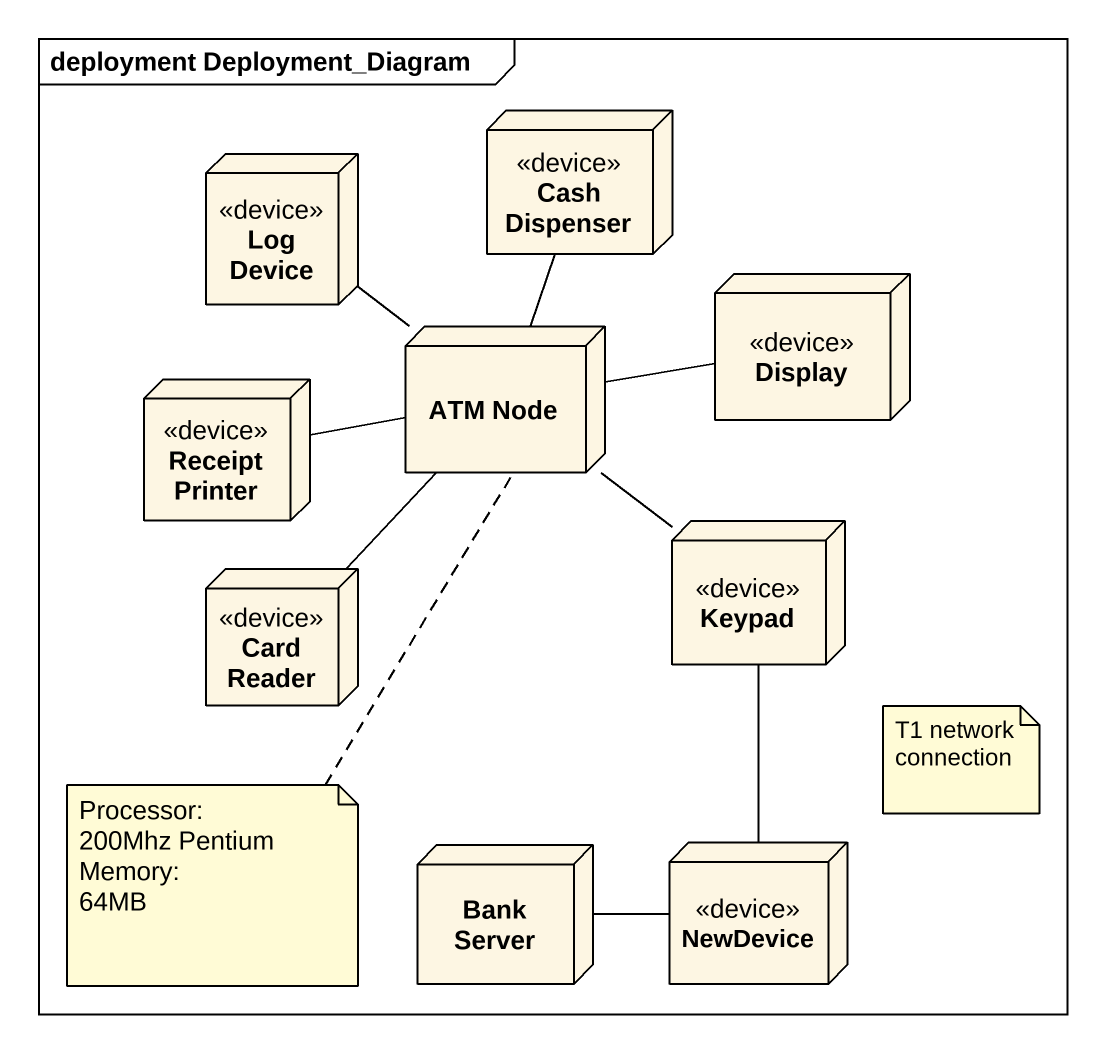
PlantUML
@startuml
mainframe deployment Deployment_Diagram
node "Log Device" as Log_Device <<device>>
node "Cash Dispenser" as Cash_Dispenser <<device>>
node Display <<device>>
node "Receipt Printer" as Receipt_Printer <<device>>
node "ATM Node" as ATM_Node
node Keypad <<device>>
node "Card Reader" as Card_Reader <<device>>
node "Bank Server" as Bank_Server
node NewDevice <<device>>
Cash_Dispenser -- ATM_Node
Display -left- ATM_Node
ATM_Node -up- Log_Device
ATM_Node -left- Receipt_Printer
ATM_Node -- Keypad
ATM_Node -- Card_Reader
Keypad -- NewDevice
Bank_Server -right- NewDevice
note as N1
  T1 network connection
end note
note bottom of ATM_Node
  Processor:
  200Mhz Pentium
  Memory:
  64MB
end note
@enduml
